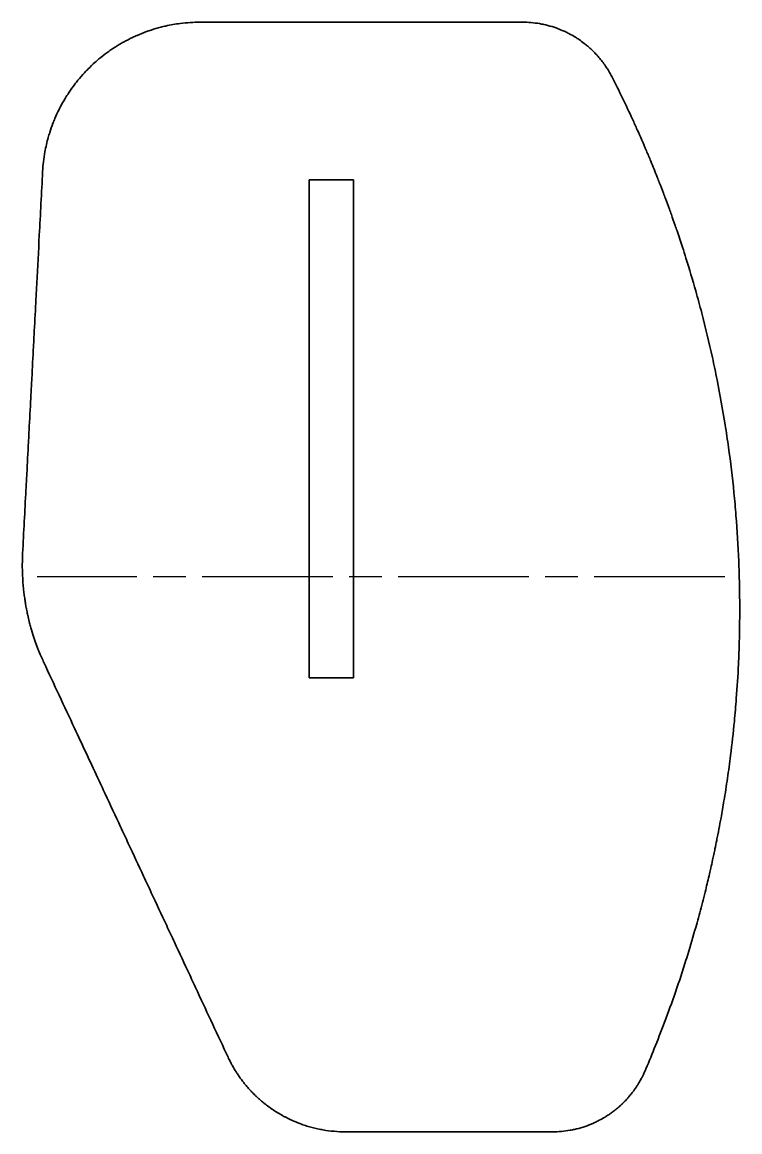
# Model space of a CAD drawing. Header units: inches. Extents: x 0 to 50.1, y 0 to 77.5.
import ezdxf

# ---------------------------------------------------------------- set-up
doc = ezdxf.new("R2010")
doc.units = ezdxf.units.IN
doc.header["$MEASUREMENT"] = 0
doc.linetypes.add('Chain', pattern=[13.68, 9.12, -1.14, 2.28, -1.14])
doc.layers.add('Bend Centerline (ANSI)', color=7, linetype='Chain', lineweight=25)
doc.layers.add('Visible (ANSI)', color=7, linetype='Continuous', lineweight=35)

# ---------------------------------------------------------------- blocks, each defined once
blk = doc.blocks.new('P-BTC-V005-PTCBE002_Chapas de los Pad de Apoyo_P-BTC-V005-PTCBE002 (desplegada')
at = {"layer": 'Bend Centerline (ANSI)'}
blk.add_line((23.997, 0), (-24.003, 0), dxfattribs=at)
at = {"layer": 'Visible (ANSI)'}
for p, q in [((9.879, 38.771), (-12.62, 38.771)), ((-5.025, -7.05), (-5.025, 27.75)), ((-5.025, 27.75), (-1.925, 27.75)), ((-1.925, 27.75), (-1.925, -7.05)), ((-1.925, -7.05), (-5.025, -7.05)), ((-2.5, -38.771), (11.983, -38.771))]:
    blk.add_line(p, q, dxfattribs=at)
for points, knots in [([(-12.62, 38.771), (-13.086, 38.771), (-13.9, 38.719), (-14.816, 38.558), (-15.495, 38.394), (-15.942, 38.263), (-16.492, 38.072), (-16.927, 37.899), (-17.457, 37.657), (-17.871, 37.444), (-18.375, 37.153), (-18.767, 36.902), (-19.241, 36.565), (-19.607, 36.278), (-20.049, 35.896), (-20.386, 35.575), (-20.788, 35.155), (-21.092, 34.805), (-21.451, 34.35), (-21.721, 33.972), (-22.036, 33.485), (-22.269, 33.084), (-22.537, 32.567), (-22.731, 32.144), (-22.948, 31.606), (-23.101, 31.168), (-23.3, 30.502), (-23.507, 29.599), (-23.601, 28.791), (-23.625, 28.327)], [0.000002, 0.000002, 0.000002, 0.000002, 0.127258, 0.2227, 0.254514, 0.318142, 0.349956, 0.413584, 0.445398, 0.509027, 0.540841, 0.604469, 0.636283, 0.699911, 0.731725, 0.795353, 0.827167, 0.890795, 0.92261, 0.986238, 1.018052, 1.08168, 1.113494, 1.177122, 1.208936, 1.272564, 1.304378, 1.399821, 1.527077, 1.527077, 1.527077, 1.527077]), ([(16.137, 34.932), (16.118, 34.968), (16.082, 35.038), (16.036, 35.123), (15.98, 35.224), (15.924, 35.321), (15.819, 35.494), (15.703, 35.672), (15.528, 35.922), (15.371, 36.126), (15.195, 36.337), (15.079, 36.468), (14.964, 36.591), (14.888, 36.67), (14.794, 36.763), (14.72, 36.835), (14.628, 36.92), (14.554, 36.988), (14.442, 37.086), (14.327, 37.183), (14.112, 37.354), (13.87, 37.53), (13.536, 37.747), (13.276, 37.896), (13.011, 38.035), (12.831, 38.121), (12.556, 38.242), (12.276, 38.352), (11.849, 38.494), (11.463, 38.595), (10.973, 38.69), (10.478, 38.754), (10.079, 38.771), (9.879, 38.771)], [0, 0, 0, 0, 0.0064146, 0.0128292, 0.0160365, 0.0256585, 0.0320731, 0.0513169, 0.0641462, 0.0898047, 0.1026339, 0.1218777, 0.1282924, 0.1411216, 0.1475362, 0.1603655, 0.1667801, 0.1796093, 0.1860239, 0.2052678, 0.218097, 0.2565847, 0.2822432, 0.3207309, 0.3335602, 0.3592186, 0.3720479, 0.4105356, 0.436194, 0.487511, 0.5131695, 0.5644864, 0.6158034, 0.6158034, 0.6158034, 0.6158034]), ([(18.437, -34.512), (18.638, -34.043), (19.071, -33.006), (19.673, -31.471), (20.302, -29.764), (20.822, -28.263), (21.41, -26.429), (21.798, -25.127), (22.18, -23.763), (22.429, -22.823), (22.703, -21.732), (22.881, -20.986), (23.041, -20.289), (23.126, -19.904), (23.211, -19.516), (23.267, -19.255), (23.349, -18.862), (23.429, -18.47), (23.546, -17.88), (23.647, -17.355), (23.791, -16.567), (23.928, -15.777), (24.118, -14.591), (24.272, -13.534), (24.479, -11.946), (24.656, -10.354), (24.839, -8.227), (24.937, -6.628), (25.005, -5.026), (25.034, -3.958), (25.054, -2.354), (25.043, -0.752), (24.968, 1.646), (24.839, 3.773), (24.601, 6.423), (24.349, 8.536), (23.956, 11.165), (23.581, 13.258), (23.036, 15.861), (22.54, 17.931), (21.912, 20.244), (21.456, 21.777), (21.011, 23.175), (20.758, 23.935), (20.498, 24.693), (20.321, 25.198), (20.094, 25.826), (19.91, 26.329), (19.675, 26.953), (19.483, 27.45), (19.192, 28.192), (18.893, 28.931), (18.431, 30.035), (18.004, 31.013), (17.45, 32.235), (16.874, 33.457), (16.387, 34.44), (16.137, 34.932)], [0, 0, 0, 0, 0.329282, 0.658564, 0.823205, 1.152487, 1.317128, 1.564089, 1.64641, 1.811051, 1.893371, 2.016852, 2.058012, 2.119752, 2.140333, 2.181493, 2.202073, 2.263813, 2.304974, 2.387294, 2.428454, 2.551935, 2.634255, 2.798896, 2.881217, 3.128178, 3.292819, 3.539781, 3.622101, 3.786742, 3.869063, 4.116024, 4.280665, 4.609947, 4.774588, 5.10387, 5.268511, 5.597793, 5.762434, 6.091716, 6.256357, 6.503318, 6.585639, 6.709119, 6.75028, 6.8326, 6.87376, 6.956081, 6.997241, 7.079562, 7.120722, 7.244203, 7.326523, 7.491164, 7.573485, 7.738126, 7.902766, 7.902766, 7.902766, 7.902766]), ([(-23.625, 28.327), (-23.703, 26.844), (-23.839, 24.25), (-23.994, 21.286), (-24.111, 19.062), (-24.189, 17.58), (-24.286, 15.727), (-24.363, 14.245), (-24.461, 12.392), (-24.538, 10.909), (-24.635, 9.056), (-24.713, 7.574), (-24.81, 5.721), (-24.907, 3.869), (-24.985, 2.386), (-25.024, 1.645)], [0, 0, 0, 0, 0.447825, 0.783694, 0.89565, 1.119563, 1.231519, 1.455432, 1.567388, 1.791301, 1.903257, 2.12717, 2.239126, 2.463039, 2.686951, 2.686951, 2.686951, 2.686951]), ([(-25.024, 1.645), (-25.05, 1.137), (-25.054, 0.311), (-24.99, -0.576), (-24.935, -1.08), (-24.903, -1.332), (-24.862, -1.615), (-24.832, -1.803), (-24.8, -1.991), (-24.777, -2.116), (-24.747, -2.273), (-24.723, -2.396), (-24.691, -2.549), (-24.664, -2.669), (-24.611, -2.905), (-24.54, -3.192), (-24.415, -3.656), (-24.29, -4.063), (-24.132, -4.533), (-24.005, -4.878), (-23.85, -5.27), (-23.702, -5.621), (-23.594, -5.857), (-23.545, -5.964)], [0, 0, 0, 0, 0.0665191, 0.1080935, 0.1164084, 0.1330381, 0.141353, 0.1538253, 0.1579828, 0.1662977, 0.1704551, 0.17877, 0.1829274, 0.1912423, 0.1953998, 0.216187, 0.2328167, 0.2660763, 0.282706, 0.3159656, 0.3325953, 0.3658549, 0.3991144, 0.3991144, 0.3991144, 0.3991144]), ([(-23.545, -5.964), (-22.83, -7.498), (-21.578, -10.181), (-20.149, -13.247), (-19.076, -15.547), (-18.361, -17.08), (-17.468, -18.997), (-16.753, -20.53), (-15.859, -22.447), (-15.144, -23.98), (-14.25, -25.896), (-13.535, -27.429), (-12.642, -29.346), (-11.748, -31.262), (-11.033, -32.796), (-10.675, -33.562)], [0, 0, 0, 0, 0.509895, 0.892316, 1.01979, 1.274737, 1.402211, 1.657159, 1.784632, 2.03958, 2.167053, 2.422001, 2.549475, 2.804422, 3.05937, 3.05937, 3.05937, 3.05937]), ([(-10.675, -33.562), (-10.651, -33.614), (-10.603, -33.715), (-10.541, -33.838), (-10.466, -33.983), (-10.39, -34.124), (-10.249, -34.372), (-10.091, -34.628), (-9.851, -34.984), (-9.636, -35.273), (-9.396, -35.568), (-9.239, -35.749), (-9.083, -35.918), (-8.981, -36.025), (-8.869, -36.139), (-8.795, -36.211), (-8.722, -36.281), (-8.675, -36.326), (-8.604, -36.392), (-8.532, -36.458), (-8.399, -36.576), (-8.251, -36.701), (-8.024, -36.883), (-7.818, -37.038), (-7.554, -37.224), (-7.338, -37.365), (-7.063, -37.533), (-6.838, -37.661), (-6.552, -37.811), (-6.319, -37.924), (-5.965, -38.082), (-5.602, -38.225), (-5.05, -38.409), (-4.55, -38.541), (-3.917, -38.665), (-3.276, -38.748), (-2.759, -38.771), (-2.5, -38.771)], [0, 0, 0, 0, 0.0086152, 0.0172304, 0.0215381, 0.0344609, 0.0430761, 0.0689218, 0.0861522, 0.1206131, 0.1378435, 0.1636892, 0.1723044, 0.1895349, 0.1981501, 0.2110729, 0.2153805, 0.2239957, 0.2283033, 0.2412262, 0.2498414, 0.2756871, 0.2929175, 0.3273784, 0.3446088, 0.3790697, 0.3963001, 0.430761, 0.4479915, 0.4824524, 0.4996828, 0.5513741, 0.585835, 0.6547568, 0.6892176, 0.7581394, 0.8270612, 0.8270612, 0.8270612, 0.8270612]), ([(11.983, -38.771), (12.188, -38.771), (12.599, -38.753), (13.108, -38.685), (13.613, -38.584), (14.01, -38.477), (14.496, -38.311), (14.876, -38.152), (15.289, -37.947), (15.557, -37.796), (15.817, -37.633), (15.987, -37.519), (16.194, -37.369), (16.356, -37.244), (16.534, -37.097), (16.649, -36.996), (16.754, -36.901), (16.81, -36.848), (16.865, -36.795), (16.902, -36.759), (16.959, -36.703), (17.016, -36.645), (17.104, -36.553), (17.184, -36.466), (17.307, -36.328), (17.432, -36.179), (17.622, -35.936), (17.792, -35.697), (17.982, -35.401), (18.106, -35.188), (18.217, -34.981), (18.276, -34.863), (18.334, -34.742), (18.382, -34.639), (18.419, -34.555), (18.437, -34.512)], [0, 0, 0, 0, 0.096386, 0.192772, 0.240965, 0.337351, 0.385544, 0.481929, 0.530122, 0.602412, 0.626508, 0.674701, 0.698798, 0.746991, 0.771087, 0.807232, 0.81928, 0.837352, 0.843376, 0.855425, 0.861449, 0.879521, 0.891569, 0.915666, 0.927714, 0.963859, 0.987955, 1.036148, 1.060245, 1.096389, 1.108438, 1.12651, 1.132534, 1.144582, 1.156631, 1.156631, 1.156631, 1.156631])]:
    blk.add_open_spline(points, degree=3, knots=knots, dxfattribs=at)

msp = doc.modelspace()

# ---------------------------------------------------------------- block references
msp.add_blockref('P-BTC-V005-PTCBE002_Chapas de los Pad de Apoyo_P-BTC-V005-PTCBE002 (desplegada', (25.043, 38.771))

doc.saveas('drawing.dxf')
